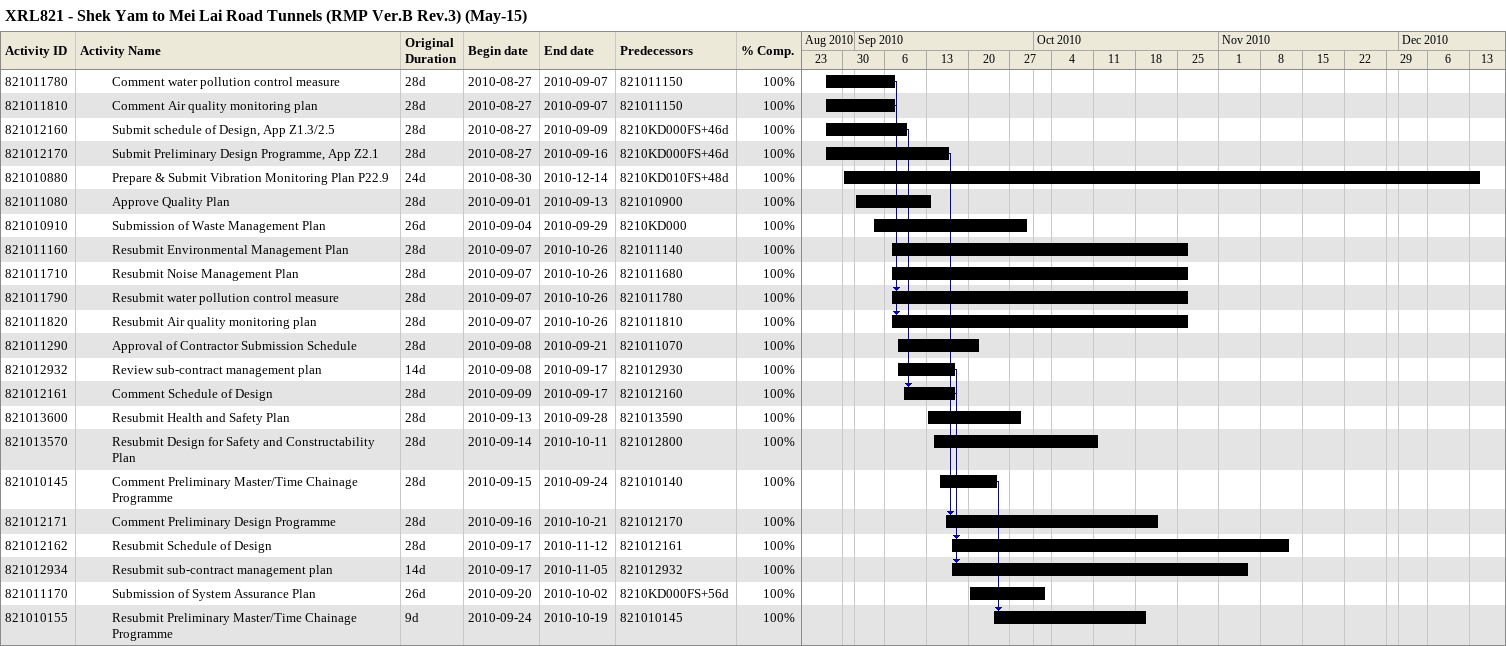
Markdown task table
XRL821 - Shek Yam to Mei Lai Road Tunnels (RMP Ver.B Rev.3) (May-15)

| ID | Level | Task | Original duration | Start | Finish | Predecessors | % complete |
|---|---|---|---|---|---|---|---|
| 821011780 | 4 | Comment water pollution control measure | 28d | 2010-08-27 | 2010-09-07 | 821011150 | 100 |
| 821011810 | 4 | Comment Air quality monitoring plan | 28d | 2010-08-27 | 2010-09-07 | 821011150 | 100 |
| 821012160 | 4 | Submit schedule of Design, App Z1.3/2.5 | 28d | 2010-08-27 | 2010-09-09 | 8210KD000FS+46d | 100 |
| 821012170 | 4 | Submit Preliminary Design Programme, App Z2.1 | 28d | 2010-08-27 | 2010-09-16 | 8210KD000FS+46d | 100 |
| 821010880 | 4 | Prepare & Submit Vibration Monitoring Plan P22.9 | 24d | 2010-08-30 | 2010-12-14 | 8210KD010FS+48d | 100 |
| 821011080 | 4 | Approve Quality Plan | 28d | 2010-09-01 | 2010-09-13 | 821010900 | 100 |
| 821010910 | 4 | Submission of Waste Management Plan | 26d | 2010-09-04 | 2010-09-29 | 8210KD000 | 100 |
| 821011160 | 4 | Resubmit Environmental Management Plan | 28d | 2010-09-07 | 2010-10-26 | 821011140 | 100 |
| 821011710 | 4 | Resubmit Noise Management Plan | 28d | 2010-09-07 | 2010-10-26 | 821011680 | 100 |
| 821011790 | 4 | Resubmit water pollution control measure | 28d | 2010-09-07 | 2010-10-26 | 821011780 | 100 |
| 821011820 | 4 | Resubmit Air quality monitoring plan | 28d | 2010-09-07 | 2010-10-26 | 821011810 | 100 |
| 821011290 | 4 | Approval of Contractor Submission Schedule | 28d | 2010-09-08 | 2010-09-21 | 821011070 | 100 |
| 821012932 | 4 | Review sub-contract management plan | 14d | 2010-09-08 | 2010-09-17 | 821012930 | 100 |
| 821012161 | 4 | Comment Schedule of Design | 28d | 2010-09-09 | 2010-09-17 | 821012160 | 100 |
| 821013600 | 4 | Resubmit Health and Safety Plan | 28d | 2010-09-13 | 2010-09-28 | 821013590 | 100 |
| 821013570 | 4 | Resubmit Design for Safety and Constructability Plan | 28d | 2010-09-14 | 2010-10-11 | 821012800 | 100 |
| 821010145 | 4 | Comment Preliminary Master/Time Chainage Programme | 28d | 2010-09-15 | 2010-09-24 | 821010140 | 100 |
| 821012171 | 4 | Comment Preliminary Design Programme | 28d | 2010-09-16 | 2010-10-21 | 821012170 | 100 |
| 821012162 | 4 | Resubmit Schedule of Design | 28d | 2010-09-17 | 2010-11-12 | 821012161 | 100 |
| 821012934 | 4 | Resubmit sub-contract management plan | 14d | 2010-09-17 | 2010-11-05 | 821012932 | 100 |
| 821011170 | 4 | Submission of System Assurance Plan | 26d | 2010-09-20 | 2010-10-02 | 8210KD000FS+56d | 100 |
| 821010155 | 4 | Resubmit Preliminary Master/Time Chainage Programme | 9d | 2010-09-24 | 2010-10-19 | 821010145 | 100 |
